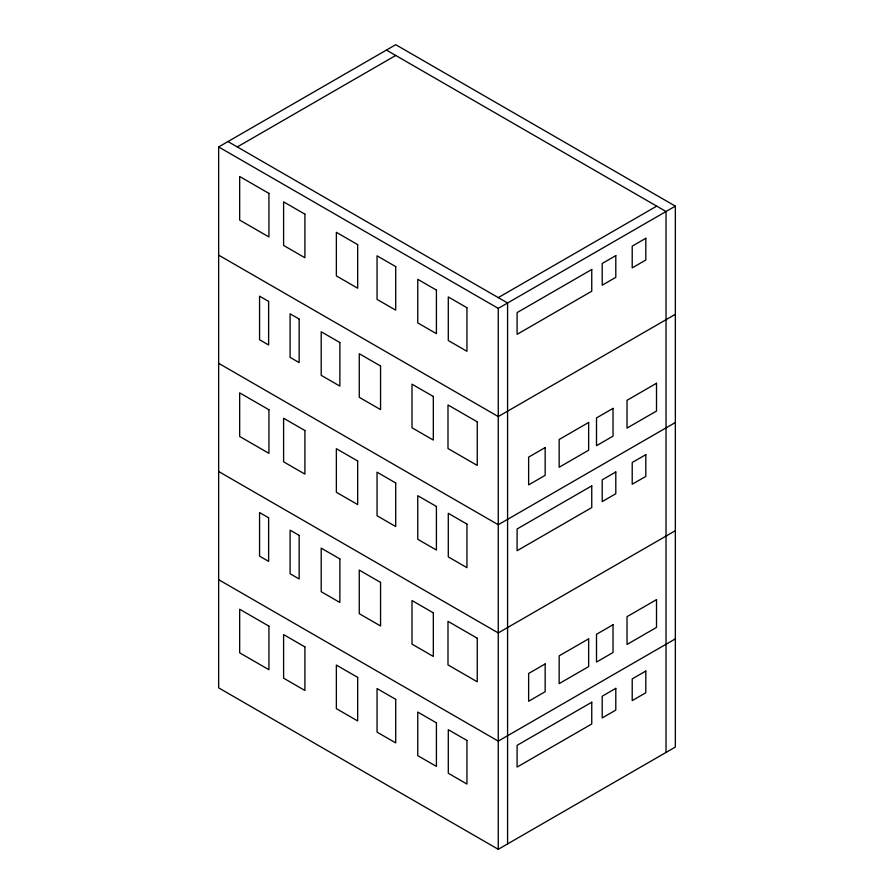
<?xml version="1.0" encoding="UTF-8"?>
<svg xmlns="http://www.w3.org/2000/svg" width="894" height="894" viewBox="0 0 894 894"><rect width="100%" height="100%" fill="white"/><g stroke="black" fill="none" stroke-linecap="round" stroke-linejoin="round"><path stroke-width="1.34" d="M218.65 146.94L395.74 44.7L675.35 206.134L675.35 747.06L498.26 849.3L218.65 687.866L218.65 146.94L498.26 308.374L675.35 206.134M237.29 146.94L395.74 55.462M498.26 297.613L656.71 206.134M675.35 314.319L498.26 416.559L218.65 255.125M675.35 422.504L498.26 524.744L218.65 363.31M675.35 530.69L498.26 632.93L218.65 471.496M675.35 638.875L498.26 741.115L218.65 579.681M386.42 50.086L666.03 211.509L666.03 752.446M227.97 141.554L507.58 302.988L507.58 843.914M498.26 308.374L498.26 849.3M591.75 269.496L517.101 312.598L517.101 334.334L591.75 291.232L591.75 269.496M615.798 255.617L602.21 263.462L602.21 285.197L615.798 277.341L615.798 255.617M645.814 238.285L632.214 246.141L632.214 267.865L645.814 260.02L645.814 238.285M545.161 447.57L528.633 457.102L528.633 484.872L545.161 475.34L545.161 447.57M588.654 422.46L559.163 439.479L559.163 467.249L588.654 450.218L588.654 422.46M613.016 408.39L596.499 417.923L596.499 445.693L613.016 436.16L613.016 408.39M656.509 383.28L627.029 400.3L627.029 428.07L656.509 411.05L656.509 383.28M591.75 485.867L517.101 528.969L517.101 550.704L591.75 507.602L591.75 485.867M615.798 471.987L602.21 479.832L602.21 501.568L615.798 493.723L615.798 471.987M645.814 454.666L632.214 462.511L632.214 484.235L645.814 476.39L645.814 454.666M545.161 663.94L528.633 673.473L528.633 701.242L545.161 691.71L545.161 663.94M588.654 638.83L559.163 655.85L559.163 683.619L588.654 666.6L588.654 638.83M613.016 624.761L596.499 634.304L596.499 662.063L613.016 652.531L613.016 624.761M656.509 599.65L627.029 616.67L627.029 644.44L656.509 627.42L656.509 599.65M591.75 702.237L517.101 745.339L517.101 767.074L591.75 723.972L591.75 702.237M615.798 688.358L602.21 696.202L602.21 717.938L615.798 710.093L615.798 688.358M645.814 671.036L632.214 678.881L632.214 700.617L645.814 692.761L645.814 671.036M268.926 193.395L239.67 176.498L239.67 220.08L268.926 236.966L268.926 193.395M304.899 214.158L283.599 201.865L283.599 245.437L304.899 257.74L304.899 214.158M357.667 244.621L336.356 232.317L336.356 275.9L357.667 288.203L357.667 244.621M395.707 266.591L377.044 255.818L377.044 299.389L395.707 310.162L395.707 266.591M436.417 290.092L417.755 279.319L417.755 322.89L436.417 333.663L436.417 290.092M466.947 307.715L448.296 296.942L448.296 340.525L466.947 351.297L466.947 307.715M268.625 301.401L259.562 296.171L259.562 339.754L268.625 344.983L268.625 301.401M299.155 319.035L290.103 313.805L290.103 357.376L299.155 362.606L299.155 319.035M339.865 342.536L321.203 331.763L321.203 375.335L339.865 386.107L339.865 342.536M380.553 366.026L359.254 353.722L359.254 397.305L380.553 409.608L380.553 366.026M433.322 396.489L412.011 384.185L412.011 427.768L433.322 440.072L433.322 396.489M477.251 421.845L447.995 404.96L447.995 448.531L477.251 465.428L477.251 421.845M268.926 409.765L239.67 392.868L239.67 436.451L268.926 453.336L268.926 409.765M304.899 430.528L283.599 418.236L283.599 461.807L304.899 474.111L304.899 430.528M357.667 460.991L336.356 448.699L336.356 492.27L357.667 504.574L357.667 460.991M395.707 482.961L377.044 472.188L377.044 515.76L395.707 526.532L395.707 482.961M436.417 506.462L417.755 495.689L417.755 539.272L436.417 550.045L436.417 506.462M466.947 524.085L448.296 513.324L448.296 556.895L466.947 567.668L466.947 524.085M268.625 517.771L259.562 512.541L259.562 556.124L268.625 561.354L268.625 517.771M299.155 535.405L290.103 530.176L290.103 573.747L299.155 578.977L299.155 535.405M339.865 558.906L321.203 548.134L321.203 591.705L339.865 602.478L339.865 558.906M380.553 582.396L359.254 570.093L359.254 613.675L380.553 625.979L380.553 582.396M433.322 612.859L412.011 600.556L412.011 644.138L433.322 656.442L433.322 612.859M477.251 638.227L447.995 621.33L447.995 664.912L477.251 681.798L477.251 638.227M268.926 626.135L239.67 609.239L239.67 652.821L268.926 669.707L268.926 626.135M304.899 646.91L283.599 634.606L283.599 678.177L304.899 690.481L304.899 646.91M357.667 677.361L336.356 665.069L336.356 708.64L357.667 720.944L357.667 677.361M395.707 699.331L377.044 688.559L377.044 732.141L395.707 742.903L395.707 699.331M436.417 722.833L417.755 712.06L417.755 755.642L436.417 766.415L436.417 722.833M466.947 740.467L448.296 729.694L448.296 773.265L466.947 784.038L466.947 740.467"/></g></svg>
